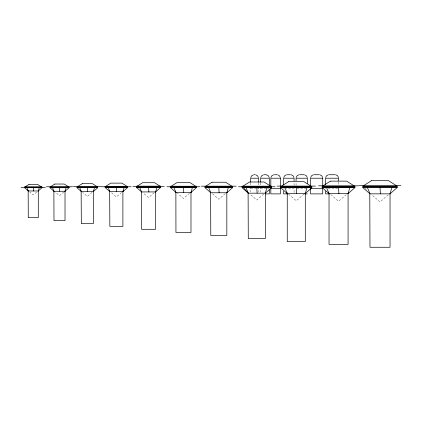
<?xml version="1.0" encoding="UTF-8"?>
<svg xmlns="http://www.w3.org/2000/svg" width="422" height="422" viewBox="0 0 422 422"><rect width="100%" height="100%" fill="white"/><g stroke="black" fill="none" stroke-linecap="round" stroke-linejoin="round"><path stroke-width="0.32" stroke-dasharray="2.11 1.58" d="M294.065 192.58L294.065 188.66L286.343 188.66M294.065 185.4L294.065 183.438M296.08 185.4L296.08 183.438M36.667 192.094L33.28 195.001L29.899 192.094M63.812 192.01L59.507 195.713L55.198 192.01M92.086 192.342L87.338 196.42L82.596 192.342M121.557 192.458L116.372 196.916L111.192 192.458M154.215 192.738L148.591 197.57L142.968 192.738M189.525 193.255L183.47 198.461L177.409 193.255M225.274 193.661L218.812 199.216L212.345 193.661M263.703 194.104L256.798 200.039L249.898 194.104M304.104 194.041L296.27 200.772L288.442 194.041M346.335 194.611L338.555 201.299L330.779 194.611M388.229 194.853L380.011 201.922L371.793 194.853M250.7 188.66L255.706 188.66M257.373 188.66L258.512 188.66M260.659 188.66L265.934 188.66M267.363 188.66L268.967 188.66M283.621 188.66L284.259 188.66M296.982 188.66L306.013 188.66M325.562 188.66L325.974 188.66M328.179 188.66L337.579 188.66M365.515 188.349L366.328 189.351M338.618 182.135L338.618 185.4M260.659 182.789L260.659 185.4M260.659 186.703L260.659 191.926M258.522 182.789L258.522 185.4M258.522 186.703L258.522 191.926M250.689 182.789L250.689 185.4M250.689 186.703L250.689 191.926"/><path stroke-width="0.63" d="M280.403 188.66L270.829 188.66L270.829 193.883L280.403 193.883L280.403 178.216M322.735 178.216L322.73 186.049M322.73 188.66L322.73 193.883L310.545 193.883L310.545 188.66L322.73 188.66L322.73 187.357M325.715 191.272L325.562 193.883L329.376 193.883M28.168 190.617L28.269 217.662L38.291 217.662L38.291 190.971L39.235 187.721M53.879 190.892L53.99 220.643L65.02 220.643L65.02 191.277L66.054 187.706M81.14 190.939L81.325 223.618L93.352 223.618L93.352 191.583L94.486 187.684M109.657 190.981L109.857 226.377L122.892 226.377L122.892 191.678L124.115 187.452M141.428 191.43L141.576 229.294L155.607 229.294L155.607 191.926L156.926 187.373M175.874 192.152L175.948 232.459L190.987 232.459L190.987 192.416L192.4 187.542M210.625 192.2L210.789 235.476L226.83 235.476L226.83 192.764L228.339 187.563M248.104 192.585L248.278 238.562L265.322 238.562L265.322 193.181L266.926 187.658M286.971 192.548L287.25 193.513L287.25 241.563L305.296 241.563L305.296 193.513L306.989 187.663M326.507 187.463L329.033 193.64L329.033 244.359L348.081 244.359L348.081 193.64L349.87 187.463M369.777 193.144L369.983 247.266L390.039 247.266L390.039 193.851L391.927 187.352M250.758 177.52L251.691 175.768L253.485 174.803M260.727 177.52L261.661 175.768L263.455 174.803M270.892 177.52L271.831 175.768L273.625 174.803M283.689 177.52L284.623 175.768L286.417 174.803M296.149 177.52L297.088 175.768L298.876 174.803M310.613 177.52L311.547 175.768L313.34 174.803M325.626 177.52L326.565 175.768L328.358 174.803M38.291 190.971L41.978 187.721L24.587 187.721L28.269 190.971L38.291 190.971L38.439 190.617M69.066 187.706L49.944 187.706L53.99 191.277L65.02 191.277L65.341 190.486M93.352 191.583L97.777 187.684L76.899 187.684L81.325 191.583L93.352 191.583L93.615 190.939M122.892 191.678L127.681 187.452L105.062 187.452L109.857 191.678L122.892 191.678L123.177 190.981M155.607 191.926L160.771 187.373L136.412 187.373L141.576 191.926L155.607 191.926L155.808 191.43M190.987 192.416L196.515 187.542L170.419 187.542L175.948 192.416L190.987 192.416L191.203 191.883M226.83 192.764L232.728 187.563L204.892 187.563L210.789 192.764L226.83 192.764L227.062 192.2M265.322 193.181L271.589 187.658L242.012 187.658L248.278 193.181L265.322 193.181L265.565 192.585M305.296 193.513L311.932 187.663L280.614 187.663L287.25 193.513L305.296 193.513L305.422 193.197M348.081 193.64L355.087 187.463L322.028 187.463L329.033 193.64L348.081 193.64L348.493 192.622M390.039 193.851L397.418 187.352L362.603 187.352L369.983 193.851L390.039 193.851L390.329 193.144M65.02 191.277L69.076 187.706M105.062 186.772L110.838 183.122L121.911 183.122L127.681 186.772M136.412 186.645L142.625 182.71L154.552 182.71L160.771 186.645M170.419 186.761L177.076 182.541L189.858 182.541L196.515 186.761M242.012 186.772L249.56 181.998L264.04 181.998L271.589 186.772M254.223 174.734L254.983 174.734M264.161 174.734L265.855 174.734M274.321 174.734L276.906 174.734M287.113 174.734L290.573 174.734M299.573 174.734L303.909 174.734M314.037 174.734L319.238 174.734M329.044 174.734L335.131 174.734M280.398 178.216L270.829 178.216L270.829 186.049M322.724 178.216L310.545 178.216L310.545 186.049M359.122 185.611L400.9 185.611M318.547 185.812L358.568 185.812M277.133 186.097L315.413 186.097M136.412 186.155L160.771 186.155M170.419 186.239L196.515 186.239M201.41 186.176L236.209 186.176M242.012 186.181L271.589 186.181M105.062 186.318L127.681 186.318M73.417 186.64L101.259 186.64M132.93 186.645L164.253 186.645M46.452 186.746L72.558 186.746M166.938 186.761L199.996 186.761M24.587 186.851L41.973 186.851M101.581 186.772L131.163 186.772M238.53 186.772L275.07 186.772M362.603 186.957L397.418 186.957M136.412 187.099L160.771 187.099M322.028 187.088L355.087 187.088M105.062 187.194L127.681 187.194M170.419 187.247L196.515 187.247M204.892 187.247L232.728 187.247M242.012 187.321L271.589 187.321M280.614 187.31L311.932 187.31M76.899 187.447L97.777 187.447M21.1 187.521L45.46 187.521M49.933 187.489L69.076 187.489M265.317 193.883L269.363 193.883L269.363 189.969M287.735 193.883L283.621 193.883L283.621 191.272M304.8 193.883L307.395 193.883M266.219 174.75L268.355 175.768L269.294 177.52M335.822 174.803L337.616 175.768L338.549 177.52M319.934 174.803L321.728 175.768L322.661 177.52M304.6 174.803L306.393 175.768L307.332 177.52M291.27 174.803L293.063 175.768L293.997 177.52M277.607 174.803L279.396 175.768L280.335 177.52M255.727 174.803L257.515 175.768L258.454 177.52M243.536 187.658L248.278 193.181L246.021 187.658M367.325 187.352L369.983 193.851M284.855 187.663L287.25 193.513M208.663 187.563L210.789 192.764M173.954 187.542L175.948 192.416M139.714 187.373L141.576 191.926M108.132 187.452L109.857 191.678M79.732 187.684L81.325 191.583M52.528 187.706L53.99 191.277M26.939 187.721L28.269 190.971M328.838 192.965L328.938 193.308M380.011 187.352L380.391 193.851M338.555 187.463L338.919 193.64M296.27 187.663L296.613 193.513M256.798 187.658L257.125 193.181M218.812 187.563L219.113 192.764M183.47 187.542L183.755 192.416M148.591 187.373L148.855 191.926M116.372 187.452L116.62 191.678M87.338 187.684L87.565 191.583M59.507 187.706L59.713 191.277M33.28 187.721L33.47 190.971M338.618 180.827L338.623 178.216L325.562 178.216L325.562 184.746M307.395 183.438L307.401 178.216L296.086 178.216L296.08 180.827M294.065 180.827L294.071 178.216L283.626 178.216L283.621 184.746M269.363 185.4L269.363 178.216L260.659 178.216L260.659 182.135M258.522 182.135L258.522 178.216L250.689 178.216L250.689 182.135M29.023 184.388L24.581 187.199L41.978 187.199L37.542 184.388L29.023 184.388M54.818 184.039L49.933 187.131L69.076 187.131L64.191 184.039L54.818 184.039M82.227 183.686L76.899 187.057L97.777 187.057L92.45 183.686L82.227 183.686M211.992 182.235L204.892 186.73L232.728 186.73L225.628 182.235L211.992 182.235M288.606 181.666L280.614 186.724L311.932 186.724L303.94 181.666L288.606 181.666M330.463 181.133L322.028 186.471L355.087 186.471L346.652 181.133L330.463 181.133M371.487 180.685L362.603 186.308L397.418 186.308L388.535 180.685L371.487 180.685"/></g></svg>
